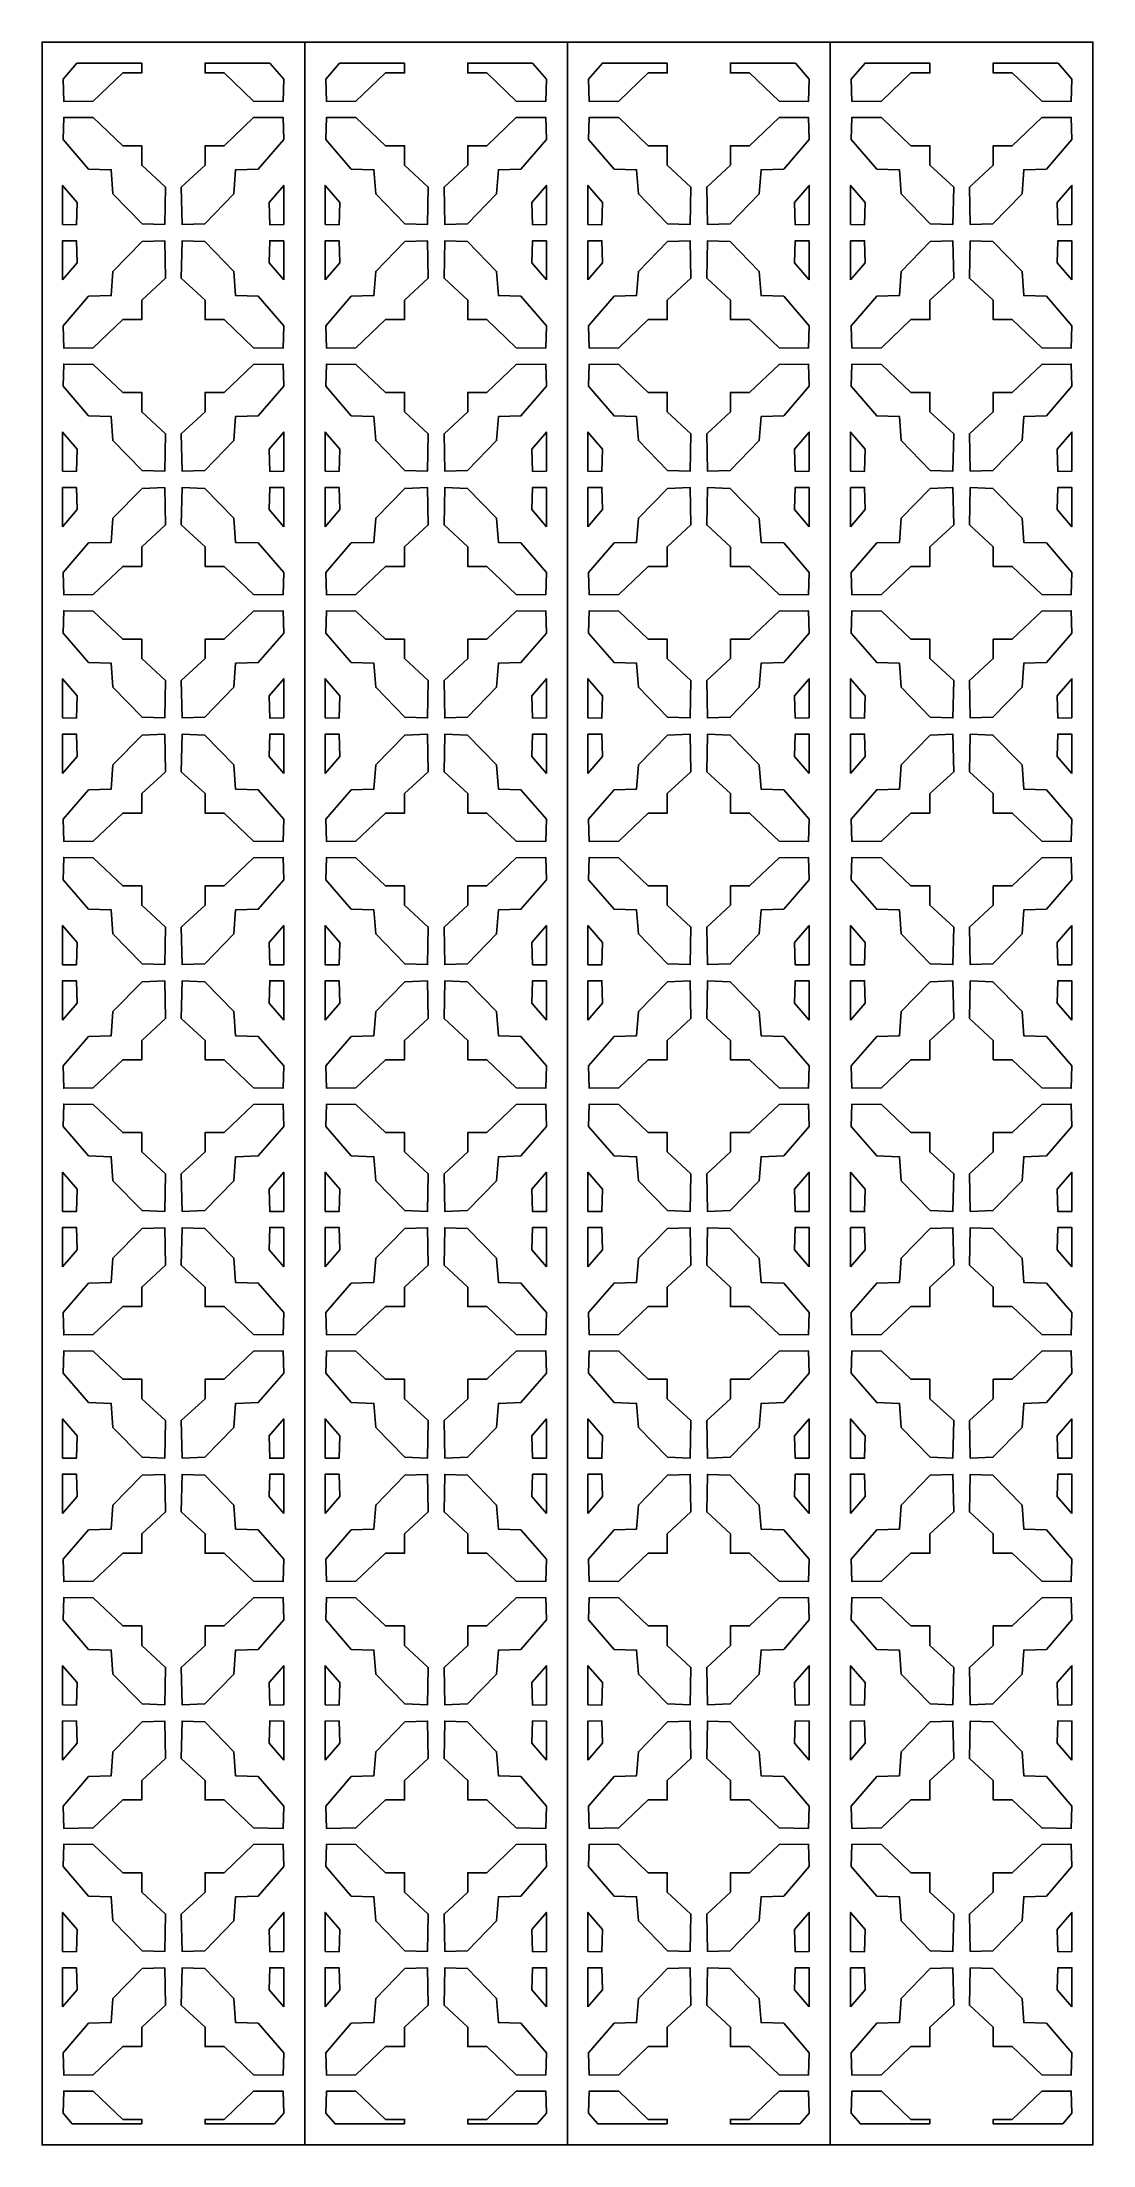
# Model space of a CAD drawing. Header units: millimetres. Extents: x -500 to 500, y -1000 to 1000.
import ezdxf

# ---------------------------------------------------------------- set-up
doc = ezdxf.new("R2010")
doc.units = ezdxf.units.MM
doc.layers.add('Image', color=70, linetype='Continuous')

msp = doc.modelspace()

# ---------------------------------------------------------------- linework, layer by layer
at = {"layer": 'Image'}
for points in [[(250, 1000), (-500, 1000), (-500, -1000), (500, -1000), (500, 1000)], [(-405.1, 980), (-405.1, 970.6), (-423.2, 970.6), (-451.3, 943.9), (-479.3, 943.6), (-480, 964.8), (-466.8, 980)], [(-283.2, 980), (-344.9, 980), (-344.9, 970.6), (-326.8, 970.6), (-298.7, 943.9), (-270.7, 943.6), (-270, 964.8)], [(-155.1, 980), (-155.1, 970.6), (-173.2, 970.6), (-201.3, 943.9), (-229.3, 943.6), (-230, 964.8), (-216.8, 980)], [(-33.2, 980), (-94.9, 980), (-94.9, 970.6), (-76.8, 970.6), (-48.7, 943.9), (-20.7, 943.6), (-20, 964.8)], [(94.9, 980), (94.9, 970.6), (76.8, 970.6), (48.7, 943.9), (20.7, 943.6), (20, 964.8), (33.2, 980)], [(216.8, 980), (155.1, 980), (155.1, 970.6), (173.2, 970.6), (201.3, 943.9), (229.3, 943.6), (230, 964.8)], [(344.9, 980), (344.9, 970.6), (326.8, 970.6), (298.7, 943.9), (270.7, 943.6), (270, 964.8), (283.2, 980)], [(466.8, 980), (405.1, 980), (405.1, 970.6), (423.2, 970.6), (451.3, 943.9), (479.3, 943.6), (480, 964.8)], [(-434.6, 878.5), (-434.2, 878.5), (-432.5, 855.6), (-404.8, 827.2), (-383.2, 826.5), (-382.5, 862.1), (-405.1, 882.9), (-405.1, 901.4), (-423.2, 901.4), (-451.3, 928.1), (-479.3, 928.4), (-480, 907.2), (-455.7, 879.2)], [(-315.4, 878.5), (-315.8, 878.5), (-317.5, 855.6), (-345.2, 827.2), (-366.8, 826.5), (-367.5, 862.1), (-344.9, 882.9), (-344.9, 901.4), (-326.8, 901.4), (-298.7, 928.1), (-270.7, 928.4), (-270, 907.2), (-294.3, 879.2)], [(-184.6, 878.5), (-184.2, 878.5), (-182.5, 855.6), (-154.8, 827.2), (-133.2, 826.5), (-132.5, 862.1), (-155.1, 882.9), (-155.1, 901.4), (-173.2, 901.4), (-201.3, 928.1), (-229.3, 928.4), (-230, 907.2), (-205.7, 879.2)], [(-65.4, 878.5), (-65.8, 878.5), (-67.5, 855.6), (-95.2, 827.2), (-116.8, 826.5), (-117.5, 862.1), (-94.9, 882.9), (-94.9, 901.4), (-76.8, 901.4), (-48.7, 928.1), (-20.7, 928.4), (-20, 907.2), (-44.3, 879.2)], [(65.4, 878.5), (65.8, 878.5), (67.5, 855.6), (95.2, 827.2), (116.8, 826.5), (117.5, 862.1), (94.9, 882.9), (94.9, 901.4), (76.8, 901.4), (48.7, 928.1), (20.7, 928.4), (20, 907.2), (44.3, 879.2)], [(184.6, 878.5), (184.2, 878.5), (182.5, 855.6), (154.8, 827.2), (133.2, 826.5), (132.5, 862.1), (155.1, 882.9), (155.1, 901.4), (173.2, 901.4), (201.3, 928.1), (229.3, 928.4), (230, 907.2), (205.7, 879.2)], [(315.4, 878.5), (315.8, 878.5), (317.5, 855.6), (345.2, 827.2), (366.8, 826.5), (367.5, 862.1), (344.9, 882.9), (344.9, 901.4), (326.8, 901.4), (298.7, 928.1), (270.7, 928.4), (270, 907.2), (294.3, 879.2)], [(434.6, 878.5), (434.2, 878.5), (432.5, 855.6), (404.8, 827.2), (383.2, 826.5), (382.5, 862.1), (405.1, 882.9), (405.1, 901.4), (423.2, 901.4), (451.3, 928.1), (479.3, 928.4), (480, 907.2), (455.7, 879.2)], [(-480.6, 826.4), (-467.3, 826.3), (-466.6, 847.5), (-480.6, 863.6)], [(-270, 826.4), (-283.3, 826.3), (-284, 847.5), (-270, 863.6)], [(-230.6, 826.4), (-217.3, 826.3), (-216.6, 847.5), (-230.6, 863.6)], [(-20, 826.4), (-33.3, 826.3), (-34, 847.5), (-20, 863.6)], [(19.4, 826.4), (32.7, 826.3), (33.4, 847.5), (19.4, 863.6)], [(230, 826.4), (216.7, 826.3), (216, 847.5), (230, 863.6)], [(269.4, 826.4), (282.7, 826.3), (283.4, 847.5), (269.4, 863.6)], [(480, 826.4), (466.7, 826.3), (466, 847.5), (480, 863.6)], [(-480.6, 773.7), (-480.6, 810.9), (-467.3, 811.1), (-466.6, 789.9)], [(-434.6, 758.9), (-434.2, 758.9), (-432.5, 781.8), (-404.8, 810.2), (-383.2, 810.9), (-382.5, 775.3), (-405.1, 754.4), (-405.1, 736), (-423.2, 736), (-451.3, 709.3), (-479.3, 708.9), (-480, 730.2), (-455.7, 758.2)], [(-315.4, 758.9), (-315.8, 758.9), (-317.5, 781.8), (-345.2, 810.2), (-366.8, 810.9), (-367.5, 775.3), (-344.9, 754.4), (-344.9, 736), (-326.8, 736), (-298.7, 709.3), (-270.7, 708.9), (-270, 730.2), (-294.3, 758.2)], [(-270, 773.7), (-270, 810.9), (-283.3, 811.1), (-284, 789.9)], [(-230.6, 773.7), (-230.6, 810.9), (-217.3, 811.1), (-216.6, 789.9)], [(-184.6, 758.9), (-184.2, 758.9), (-182.5, 781.8), (-154.8, 810.2), (-133.2, 810.9), (-132.5, 775.3), (-155.1, 754.4), (-155.1, 736), (-173.2, 736), (-201.3, 709.3), (-229.3, 708.9), (-230, 730.2), (-205.7, 758.2)], [(-65.4, 758.9), (-65.8, 758.9), (-67.5, 781.8), (-95.2, 810.2), (-116.8, 810.9), (-117.5, 775.3), (-94.9, 754.4), (-94.9, 736), (-76.8, 736), (-48.7, 709.3), (-20.7, 708.9), (-20, 730.2), (-44.3, 758.2)], [(-20, 773.7), (-20, 810.9), (-33.3, 811.1), (-34, 789.9)], [(19.4, 773.7), (19.4, 810.9), (32.7, 811.1), (33.4, 789.9)], [(65.4, 758.9), (65.8, 758.9), (67.5, 781.8), (95.2, 810.2), (116.8, 810.9), (117.5, 775.3), (94.9, 754.4), (94.9, 736), (76.8, 736), (48.7, 709.3), (20.7, 708.9), (20, 730.2), (44.3, 758.2)], [(184.6, 758.9), (184.2, 758.9), (182.5, 781.8), (154.8, 810.2), (133.2, 810.9), (132.5, 775.3), (155.1, 754.4), (155.1, 736), (173.2, 736), (201.3, 709.3), (229.3, 708.9), (230, 730.2), (205.7, 758.2)], [(230, 773.7), (230, 810.9), (216.7, 811.1), (216, 789.9)], [(269.4, 773.7), (269.4, 810.9), (282.7, 811.1), (283.4, 789.9)], [(315.4, 758.9), (315.8, 758.9), (317.5, 781.8), (345.2, 810.2), (366.8, 810.9), (367.5, 775.3), (344.9, 754.4), (344.9, 736), (326.8, 736), (298.7, 709.3), (270.7, 708.9), (270, 730.2), (294.3, 758.2)], [(434.6, 758.9), (434.2, 758.9), (432.5, 781.8), (404.8, 810.2), (383.2, 810.9), (382.5, 775.3), (405.1, 754.4), (405.1, 736), (423.2, 736), (451.3, 709.3), (479.3, 708.9), (480, 730.2), (455.7, 758.2)], [(480, 773.7), (480, 810.9), (466.7, 811.1), (466, 789.9)], [(-434.6, 643.9), (-434.2, 643.8), (-432.5, 620.9), (-404.8, 592.5), (-383.2, 591.9), (-382.5, 627.4), (-405.1, 648.3), (-405.1, 666.8), (-423.2, 666.8), (-451.3, 693.4), (-479.3, 693.8), (-480, 672.6), (-455.7, 644.5)], [(-315.4, 643.9), (-315.8, 643.8), (-317.5, 620.9), (-345.2, 592.5), (-366.8, 591.9), (-367.5, 627.4), (-344.9, 648.3), (-344.9, 666.8), (-326.8, 666.8), (-298.7, 693.4), (-270.7, 693.8), (-270, 672.6), (-294.3, 644.5)], [(-184.6, 643.9), (-184.2, 643.8), (-182.5, 620.9), (-154.8, 592.5), (-133.2, 591.9), (-132.5, 627.4), (-155.1, 648.3), (-155.1, 666.8), (-173.2, 666.8), (-201.3, 693.4), (-229.3, 693.8), (-230, 672.6), (-205.7, 644.5)], [(-65.4, 643.9), (-65.8, 643.8), (-67.5, 620.9), (-95.2, 592.5), (-116.8, 591.9), (-117.5, 627.4), (-94.9, 648.3), (-94.9, 666.8), (-76.8, 666.8), (-48.7, 693.4), (-20.7, 693.8), (-20, 672.6), (-44.3, 644.5)], [(65.4, 643.9), (65.8, 643.8), (67.5, 620.9), (95.2, 592.5), (116.8, 591.9), (117.5, 627.4), (94.9, 648.3), (94.9, 666.8), (76.8, 666.8), (48.7, 693.4), (20.7, 693.8), (20, 672.6), (44.3, 644.5)], [(184.6, 643.9), (184.2, 643.8), (182.5, 620.9), (154.8, 592.5), (133.2, 591.9), (132.5, 627.4), (155.1, 648.3), (155.1, 666.8), (173.2, 666.8), (201.3, 693.4), (229.3, 693.8), (230, 672.6), (205.7, 644.5)], [(315.4, 643.9), (315.8, 643.8), (317.5, 620.9), (345.2, 592.5), (366.8, 591.9), (367.5, 627.4), (344.9, 648.3), (344.9, 666.8), (326.8, 666.8), (298.7, 693.4), (270.7, 693.8), (270, 672.6), (294.3, 644.5)], [(434.6, 643.9), (434.2, 643.8), (432.5, 620.9), (404.8, 592.5), (383.2, 591.9), (382.5, 627.4), (405.1, 648.3), (405.1, 666.8), (423.2, 666.8), (451.3, 693.4), (479.3, 693.8), (480, 672.6), (455.7, 644.5)], [(-480.6, 591.8), (-467.3, 591.6), (-466.6, 612.8), (-480.6, 629)], [(-270, 591.8), (-283.3, 591.6), (-284, 612.8), (-270, 629)], [(-230.6, 591.8), (-217.3, 591.6), (-216.6, 612.8), (-230.6, 629)], [(-20, 591.8), (-33.3, 591.6), (-34, 612.8), (-20, 629)], [(19.4, 591.8), (32.7, 591.6), (33.4, 612.8), (19.4, 629)], [(230, 591.8), (216.7, 591.6), (216, 612.8), (230, 629)], [(269.4, 591.8), (282.7, 591.6), (283.4, 612.8), (269.4, 629)], [(480, 591.8), (466.7, 591.6), (466, 612.8), (480, 629)], [(-480.6, 539.1), (-480.6, 576.3), (-467.3, 576.5), (-466.6, 555.3)], [(-434.6, 524.2), (-434.2, 524.2), (-432.5, 547.2), (-404.8, 575.5), (-383.2, 576.2), (-382.5, 540.7), (-405.1, 519.8), (-405.1, 501.3), (-423.2, 501.3), (-451.3, 474.7), (-479.3, 474.3), (-480, 495.5), (-455.7, 523.6)], [(-315.4, 524.2), (-315.8, 524.2), (-317.5, 547.2), (-345.2, 575.5), (-366.8, 576.2), (-367.5, 540.7), (-344.9, 519.8), (-344.9, 501.3), (-326.8, 501.3), (-298.7, 474.7), (-270.7, 474.3), (-270, 495.5), (-294.3, 523.6)], [(-270, 539.1), (-270, 576.3), (-283.3, 576.5), (-284, 555.3)], [(-230.6, 539.1), (-230.6, 576.3), (-217.3, 576.5), (-216.6, 555.3)], [(-184.6, 524.2), (-184.2, 524.2), (-182.5, 547.2), (-154.8, 575.5), (-133.2, 576.2), (-132.5, 540.7), (-155.1, 519.8), (-155.1, 501.3), (-173.2, 501.3), (-201.3, 474.7), (-229.3, 474.3), (-230, 495.5), (-205.7, 523.6)], [(-65.4, 524.2), (-65.8, 524.2), (-67.5, 547.2), (-95.2, 575.5), (-116.8, 576.2), (-117.5, 540.7), (-94.9, 519.8), (-94.9, 501.3), (-76.8, 501.3), (-48.7, 474.7), (-20.7, 474.3), (-20, 495.5), (-44.3, 523.6)], [(-20, 539.1), (-20, 576.3), (-33.3, 576.5), (-34, 555.3)], [(19.4, 539.1), (19.4, 576.3), (32.7, 576.5), (33.4, 555.3)], [(65.4, 524.2), (65.8, 524.2), (67.5, 547.2), (95.2, 575.5), (116.8, 576.2), (117.5, 540.7), (94.9, 519.8), (94.9, 501.3), (76.8, 501.3), (48.7, 474.7), (20.7, 474.3), (20, 495.5), (44.3, 523.6)], [(184.6, 524.2), (184.2, 524.2), (182.5, 547.2), (154.8, 575.5), (133.2, 576.2), (132.5, 540.7), (155.1, 519.8), (155.1, 501.3), (173.2, 501.3), (201.3, 474.7), (229.3, 474.3), (230, 495.5), (205.7, 523.6)], [(230, 539.1), (230, 576.3), (216.7, 576.5), (216, 555.3)], [(269.4, 539.1), (269.4, 576.3), (282.7, 576.5), (283.4, 555.3)], [(315.4, 524.2), (315.8, 524.2), (317.5, 547.2), (345.2, 575.5), (366.8, 576.2), (367.5, 540.7), (344.9, 519.8), (344.9, 501.3), (326.8, 501.3), (298.7, 474.7), (270.7, 474.3), (270, 495.5), (294.3, 523.6)], [(434.6, 524.2), (434.2, 524.2), (432.5, 547.2), (404.8, 575.5), (383.2, 576.2), (382.5, 540.7), (405.1, 519.8), (405.1, 501.3), (423.2, 501.3), (451.3, 474.7), (479.3, 474.3), (480, 495.5), (455.7, 523.6)], [(480, 539.1), (480, 576.3), (466.7, 576.5), (466, 555.3)], [(-434.6, 409.2), (-434.2, 409.2), (-432.5, 386.3), (-404.8, 357.9), (-383.2, 357.2), (-382.5, 392.8), (-405.1, 413.7), (-405.1, 432.1), (-423.2, 432.1), (-451.3, 458.8), (-479.3, 459.1), (-480, 437.9), (-455.7, 409.9)], [(-315.4, 409.2), (-315.8, 409.2), (-317.5, 386.3), (-345.2, 357.9), (-366.8, 357.2), (-367.5, 392.8), (-344.9, 413.7), (-344.9, 432.1), (-326.8, 432.1), (-298.7, 458.8), (-270.7, 459.1), (-270, 437.9), (-294.3, 409.9)], [(-184.6, 409.2), (-184.2, 409.2), (-182.5, 386.3), (-154.8, 357.9), (-133.2, 357.2), (-132.5, 392.8), (-155.1, 413.7), (-155.1, 432.1), (-173.2, 432.1), (-201.3, 458.8), (-229.3, 459.1), (-230, 437.9), (-205.7, 409.9)], [(-65.4, 409.2), (-65.8, 409.2), (-67.5, 386.3), (-95.2, 357.9), (-116.8, 357.2), (-117.5, 392.8), (-94.9, 413.7), (-94.9, 432.1), (-76.8, 432.1), (-48.7, 458.8), (-20.7, 459.1), (-20, 437.9), (-44.3, 409.9)], [(65.4, 409.2), (65.8, 409.2), (67.5, 386.3), (95.2, 357.9), (116.8, 357.2), (117.5, 392.8), (94.9, 413.7), (94.9, 432.1), (76.8, 432.1), (48.7, 458.8), (20.7, 459.1), (20, 437.9), (44.3, 409.9)], [(184.6, 409.2), (184.2, 409.2), (182.5, 386.3), (154.8, 357.9), (133.2, 357.2), (132.5, 392.8), (155.1, 413.7), (155.1, 432.1), (173.2, 432.1), (201.3, 458.8), (229.3, 459.1), (230, 437.9), (205.7, 409.9)], [(315.4, 409.2), (315.8, 409.2), (317.5, 386.3), (345.2, 357.9), (366.8, 357.2), (367.5, 392.8), (344.9, 413.7), (344.9, 432.1), (326.8, 432.1), (298.7, 458.8), (270.7, 459.1), (270, 437.9), (294.3, 409.9)], [(434.6, 409.2), (434.2, 409.2), (432.5, 386.3), (404.8, 357.9), (383.2, 357.2), (382.5, 392.8), (405.1, 413.7), (405.1, 432.1), (423.2, 432.1), (451.3, 458.8), (479.3, 459.1), (480, 437.9), (455.7, 409.9)], [(-480.6, 357.2), (-467.3, 357), (-466.6, 378.2), (-480.6, 394.4)], [(-270, 357.2), (-283.3, 357), (-284, 378.2), (-270, 394.4)], [(-230.6, 357.2), (-217.3, 357), (-216.6, 378.2), (-230.6, 394.4)], [(-20, 357.2), (-33.3, 357), (-34, 378.2), (-20, 394.4)], [(19.4, 357.2), (32.7, 357), (33.4, 378.2), (19.4, 394.4)], [(230, 357.2), (216.7, 357), (216, 378.2), (230, 394.4)], [(269.4, 357.2), (282.7, 357), (283.4, 378.2), (269.4, 394.4)], [(480, 357.2), (466.7, 357), (466, 378.2), (480, 394.4)], [(-480.6, 304.5), (-480.6, 341.7), (-467.3, 341.8), (-466.6, 320.6)], [(-434.6, 289.6), (-434.2, 289.6), (-432.5, 312.5), (-404.8, 340.9), (-383.2, 341.6), (-382.5, 306), (-405.1, 285.2), (-405.1, 266.7), (-423.2, 266.7), (-451.3, 240), (-479.3, 239.7), (-480, 260.9), (-455.7, 288.9)], [(-315.4, 289.6), (-315.8, 289.6), (-317.5, 312.5), (-345.2, 340.9), (-366.8, 341.6), (-367.5, 306), (-344.9, 285.2), (-344.9, 266.7), (-326.8, 266.7), (-298.7, 240), (-270.7, 239.7), (-270, 260.9), (-294.3, 288.9)], [(-270, 304.5), (-270, 341.7), (-283.3, 341.8), (-284, 320.6)], [(-230.6, 304.5), (-230.6, 341.7), (-217.3, 341.8), (-216.6, 320.6)], [(-184.6, 289.6), (-184.2, 289.6), (-182.5, 312.5), (-154.8, 340.9), (-133.2, 341.6), (-132.5, 306), (-155.1, 285.2), (-155.1, 266.7), (-173.2, 266.7), (-201.3, 240), (-229.3, 239.7), (-230, 260.9), (-205.7, 288.9)], [(-65.4, 289.6), (-65.8, 289.6), (-67.5, 312.5), (-95.2, 340.9), (-116.8, 341.6), (-117.5, 306), (-94.9, 285.2), (-94.9, 266.7), (-76.8, 266.7), (-48.7, 240), (-20.7, 239.7), (-20, 260.9), (-44.3, 288.9)], [(-20, 304.5), (-20, 341.7), (-33.3, 341.8), (-34, 320.6)], [(19.4, 304.5), (19.4, 341.7), (32.7, 341.8), (33.4, 320.6)], [(65.4, 289.6), (65.8, 289.6), (67.5, 312.5), (95.2, 340.9), (116.8, 341.6), (117.5, 306), (94.9, 285.2), (94.9, 266.7), (76.8, 266.7), (48.7, 240), (20.7, 239.7), (20, 260.9), (44.3, 288.9)], [(184.6, 289.6), (184.2, 289.6), (182.5, 312.5), (154.8, 340.9), (133.2, 341.6), (132.5, 306), (155.1, 285.2), (155.1, 266.7), (173.2, 266.7), (201.3, 240), (229.3, 239.7), (230, 260.9), (205.7, 288.9)], [(230, 304.5), (230, 341.7), (216.7, 341.8), (216, 320.6)], [(269.4, 304.5), (269.4, 341.7), (282.7, 341.8), (283.4, 320.6)], [(315.4, 289.6), (315.8, 289.6), (317.5, 312.5), (345.2, 340.9), (366.8, 341.6), (367.5, 306), (344.9, 285.2), (344.9, 266.7), (326.8, 266.7), (298.7, 240), (270.7, 239.7), (270, 260.9), (294.3, 288.9)], [(434.6, 289.6), (434.2, 289.6), (432.5, 312.5), (404.8, 340.9), (383.2, 341.6), (382.5, 306), (405.1, 285.2), (405.1, 266.7), (423.2, 266.7), (451.3, 240), (479.3, 239.7), (480, 260.9), (455.7, 288.9)], [(480, 304.5), (480, 341.7), (466.7, 341.8), (466, 320.6)], [(-434.6, 174.6), (-434.2, 174.6), (-432.5, 151.7), (-404.8, 123.3), (-383.2, 122.6), (-382.5, 158.2), (-405.1, 179), (-405.1, 197.5), (-423.2, 197.5), (-451.3, 224.2), (-479.3, 224.5), (-480, 203.3), (-455.7, 175.3)], [(-315.4, 174.6), (-315.8, 174.6), (-317.5, 151.7), (-345.2, 123.3), (-366.8, 122.6), (-367.5, 158.2), (-344.9, 179), (-344.9, 197.5), (-326.8, 197.5), (-298.7, 224.2), (-270.7, 224.5), (-270, 203.3), (-294.3, 175.3)], [(-184.6, 174.6), (-184.2, 174.6), (-182.5, 151.7), (-154.8, 123.3), (-133.2, 122.6), (-132.5, 158.2), (-155.1, 179), (-155.1, 197.5), (-173.2, 197.5), (-201.3, 224.2), (-229.3, 224.5), (-230, 203.3), (-205.7, 175.3)], [(-65.4, 174.6), (-65.8, 174.6), (-67.5, 151.7), (-95.2, 123.3), (-116.8, 122.6), (-117.5, 158.2), (-94.9, 179), (-94.9, 197.5), (-76.8, 197.5), (-48.7, 224.2), (-20.7, 224.5), (-20, 203.3), (-44.3, 175.3)], [(65.4, 174.6), (65.8, 174.6), (67.5, 151.7), (95.2, 123.3), (116.8, 122.6), (117.5, 158.2), (94.9, 179), (94.9, 197.5), (76.8, 197.5), (48.7, 224.2), (20.7, 224.5), (20, 203.3), (44.3, 175.3)], [(184.6, 174.6), (184.2, 174.6), (182.5, 151.7), (154.8, 123.3), (133.2, 122.6), (132.5, 158.2), (155.1, 179), (155.1, 197.5), (173.2, 197.5), (201.3, 224.2), (229.3, 224.5), (230, 203.3), (205.7, 175.3)], [(315.4, 174.6), (315.8, 174.6), (317.5, 151.7), (345.2, 123.3), (366.8, 122.6), (367.5, 158.2), (344.9, 179), (344.9, 197.5), (326.8, 197.5), (298.7, 224.2), (270.7, 224.5), (270, 203.3), (294.3, 175.3)], [(434.6, 174.6), (434.2, 174.6), (432.5, 151.7), (404.8, 123.3), (383.2, 122.6), (382.5, 158.2), (405.1, 179), (405.1, 197.5), (423.2, 197.5), (451.3, 224.2), (479.3, 224.5), (480, 203.3), (455.7, 175.3)], [(-480.6, 122.5), (-467.3, 122.4), (-466.6, 143.6), (-480.6, 159.7)], [(-270, 122.5), (-283.3, 122.4), (-284, 143.6), (-270, 159.7)], [(-230.6, 122.5), (-217.3, 122.4), (-216.6, 143.6), (-230.6, 159.7)], [(-20, 122.5), (-33.3, 122.4), (-34, 143.6), (-20, 159.7)], [(19.4, 122.5), (32.7, 122.4), (33.4, 143.6), (19.4, 159.7)], [(230, 122.5), (216.7, 122.4), (216, 143.6), (230, 159.7)], [(269.4, 122.5), (282.7, 122.4), (283.4, 143.6), (269.4, 159.7)], [(480, 122.5), (466.7, 122.4), (466, 143.6), (480, 159.7)], [(-480.6, 69.8), (-480.6, 107), (-467.3, 107.2), (-466.6, 86)], [(-434.6, 55), (-434.2, 55), (-432.5, 77.9), (-404.8, 106.3), (-383.2, 107), (-382.5, 71.4), (-405.1, 50.5), (-405.1, 32.1), (-423.2, 32.1), (-451.3, 5.4), (-479.3, 5), (-480, 26.2), (-455.7, 54.3)], [(-315.4, 55), (-315.8, 55), (-317.5, 77.9), (-345.2, 106.3), (-366.8, 107), (-367.5, 71.4), (-344.9, 50.5), (-344.9, 32.1), (-326.8, 32.1), (-298.7, 5.4), (-270.7, 5), (-270, 26.2), (-294.3, 54.3)], [(-270, 69.8), (-270, 107), (-283.3, 107.2), (-284, 86)], [(-230.6, 69.8), (-230.6, 107), (-217.3, 107.2), (-216.6, 86)], [(-184.6, 55), (-184.2, 55), (-182.5, 77.9), (-154.8, 106.3), (-133.2, 107), (-132.5, 71.4), (-155.1, 50.5), (-155.1, 32.1), (-173.2, 32.1), (-201.3, 5.4), (-229.3, 5), (-230, 26.2), (-205.7, 54.3)], [(-65.4, 55), (-65.8, 55), (-67.5, 77.9), (-95.2, 106.3), (-116.8, 107), (-117.5, 71.4), (-94.9, 50.5), (-94.9, 32.1), (-76.8, 32.1), (-48.7, 5.4), (-20.7, 5), (-20, 26.2), (-44.3, 54.3)], [(-20, 69.8), (-20, 107), (-33.3, 107.2), (-34, 86)], [(19.4, 69.8), (19.4, 107), (32.7, 107.2), (33.4, 86)], [(65.4, 55), (65.8, 55), (67.5, 77.9), (95.2, 106.3), (116.8, 107), (117.5, 71.4), (94.9, 50.5), (94.9, 32.1), (76.8, 32.1), (48.7, 5.4), (20.7, 5), (20, 26.2), (44.3, 54.3)], [(184.6, 55), (184.2, 55), (182.5, 77.9), (154.8, 106.3), (133.2, 107), (132.5, 71.4), (155.1, 50.5), (155.1, 32.1), (173.2, 32.1), (201.3, 5.4), (229.3, 5), (230, 26.2), (205.7, 54.3)], [(230, 69.8), (230, 107), (216.7, 107.2), (216, 86)], [(269.4, 69.8), (269.4, 107), (282.7, 107.2), (283.4, 86)], [(315.4, 55), (315.8, 55), (317.5, 77.9), (345.2, 106.3), (366.8, 107), (367.5, 71.4), (344.9, 50.5), (344.9, 32.1), (326.8, 32.1), (298.7, 5.4), (270.7, 5), (270, 26.2), (294.3, 54.3)], [(434.6, 55), (434.2, 55), (432.5, 77.9), (404.8, 106.3), (383.2, 107), (382.5, 71.4), (405.1, 50.5), (405.1, 32.1), (423.2, 32.1), (451.3, 5.4), (479.3, 5), (480, 26.2), (455.7, 54.3)], [(480, 69.8), (480, 107), (466.7, 107.2), (466, 86)], [(-434.6, -60.1), (-434.2, -60.1), (-432.5, -83), (-404.8, -111.4), (-383.2, -112.1), (-382.5, -76.5), (-405.1, -55.6), (-405.1, -37.1), (-423.2, -37.1), (-451.3, -10.5), (-479.3, -10.1), (-480, -31.3), (-455.7, -59.4)], [(-315.4, -60.1), (-315.8, -60.1), (-317.5, -83), (-345.2, -111.4), (-366.8, -112.1), (-367.5, -76.5), (-344.9, -55.6), (-344.9, -37.1), (-326.8, -37.1), (-298.7, -10.5), (-270.7, -10.1), (-270, -31.3), (-294.3, -59.4)], [(-184.6, -60.1), (-184.2, -60.1), (-182.5, -83), (-154.8, -111.4), (-133.2, -112.1), (-132.5, -76.5), (-155.1, -55.6), (-155.1, -37.1), (-173.2, -37.1), (-201.3, -10.5), (-229.3, -10.1), (-230, -31.3), (-205.7, -59.4)], [(-65.4, -60.1), (-65.8, -60.1), (-67.5, -83), (-95.2, -111.4), (-116.8, -112.1), (-117.5, -76.5), (-94.9, -55.6), (-94.9, -37.1), (-76.8, -37.1), (-48.7, -10.5), (-20.7, -10.1), (-20, -31.3), (-44.3, -59.4)], [(65.4, -60.1), (65.8, -60.1), (67.5, -83), (95.2, -111.4), (116.8, -112.1), (117.5, -76.5), (94.9, -55.6), (94.9, -37.1), (76.8, -37.1), (48.7, -10.5), (20.7, -10.1), (20, -31.3), (44.3, -59.4)], [(184.6, -60.1), (184.2, -60.1), (182.5, -83), (154.8, -111.4), (133.2, -112.1), (132.5, -76.5), (155.1, -55.6), (155.1, -37.1), (173.2, -37.1), (201.3, -10.5), (229.3, -10.1), (230, -31.3), (205.7, -59.4)], [(315.4, -60.1), (315.8, -60.1), (317.5, -83), (345.2, -111.4), (366.8, -112.1), (367.5, -76.5), (344.9, -55.6), (344.9, -37.1), (326.8, -37.1), (298.7, -10.5), (270.7, -10.1), (270, -31.3), (294.3, -59.4)], [(434.6, -60.1), (434.2, -60.1), (432.5, -83), (404.8, -111.4), (383.2, -112.1), (382.5, -76.5), (405.1, -55.6), (405.1, -37.1), (423.2, -37.1), (451.3, -10.5), (479.3, -10.1), (480, -31.3), (455.7, -59.4)], [(-480.6, -112.1), (-467.3, -112.3), (-466.6, -91.1), (-480.6, -74.9)], [(-270, -112.1), (-283.3, -112.3), (-284, -91.1), (-270, -74.9)], [(-230.6, -112.1), (-217.3, -112.3), (-216.6, -91.1), (-230.6, -74.9)], [(-20, -112.1), (-33.3, -112.3), (-34, -91.1), (-20, -74.9)], [(19.4, -112.1), (32.7, -112.3), (33.4, -91.1), (19.4, -74.9)], [(230, -112.1), (216.7, -112.3), (216, -91.1), (230, -74.9)], [(269.4, -112.1), (282.7, -112.3), (283.4, -91.1), (269.4, -74.9)], [(480, -112.1), (466.7, -112.3), (466, -91.1), (480, -74.9)], [(-480.6, -164.8), (-480.6, -127.6), (-467.3, -127.4), (-466.6, -148.7)], [(-434.6, -179.7), (-434.2, -179.7), (-432.5, -156.7), (-404.8, -128.4), (-383.2, -127.7), (-382.5, -163.2), (-405.1, -184.1), (-405.1, -202.6), (-423.2, -202.6), (-451.3, -229.3), (-479.3, -229.6), (-480, -208.4), (-455.7, -180.3)], [(-315.4, -179.7), (-315.8, -179.7), (-317.5, -156.7), (-345.2, -128.4), (-366.8, -127.7), (-367.5, -163.2), (-344.9, -184.1), (-344.9, -202.6), (-326.8, -202.6), (-298.7, -229.3), (-270.7, -229.6), (-270, -208.4), (-294.3, -180.3)], [(-270, -164.8), (-270, -127.6), (-283.3, -127.4), (-284, -148.7)], [(-230.6, -164.8), (-230.6, -127.6), (-217.3, -127.4), (-216.6, -148.7)], [(-184.6, -179.7), (-184.2, -179.7), (-182.5, -156.7), (-154.8, -128.4), (-133.2, -127.7), (-132.5, -163.2), (-155.1, -184.1), (-155.1, -202.6), (-173.2, -202.6), (-201.3, -229.3), (-229.3, -229.6), (-230, -208.4), (-205.7, -180.3)], [(-65.4, -179.7), (-65.8, -179.7), (-67.5, -156.7), (-95.2, -128.4), (-116.8, -127.7), (-117.5, -163.2), (-94.9, -184.1), (-94.9, -202.6), (-76.8, -202.6), (-48.7, -229.3), (-20.7, -229.6), (-20, -208.4), (-44.3, -180.3)], [(-20, -164.8), (-20, -127.6), (-33.3, -127.4), (-34, -148.7)], [(19.4, -164.8), (19.4, -127.6), (32.7, -127.4), (33.4, -148.7)], [(65.4, -179.7), (65.8, -179.7), (67.5, -156.7), (95.2, -128.4), (116.8, -127.7), (117.5, -163.2), (94.9, -184.1), (94.9, -202.6), (76.8, -202.6), (48.7, -229.3), (20.7, -229.6), (20, -208.4), (44.3, -180.3)], [(184.6, -179.7), (184.2, -179.7), (182.5, -156.7), (154.8, -128.4), (133.2, -127.7), (132.5, -163.2), (155.1, -184.1), (155.1, -202.6), (173.2, -202.6), (201.3, -229.3), (229.3, -229.6), (230, -208.4), (205.7, -180.3)], [(230, -164.8), (230, -127.6), (216.7, -127.4), (216, -148.7)], [(269.4, -164.8), (269.4, -127.6), (282.7, -127.4), (283.4, -148.7)], [(315.4, -179.7), (315.8, -179.7), (317.5, -156.7), (345.2, -128.4), (366.8, -127.7), (367.5, -163.2), (344.9, -184.1), (344.9, -202.6), (326.8, -202.6), (298.7, -229.3), (270.7, -229.6), (270, -208.4), (294.3, -180.3)], [(434.6, -179.7), (434.2, -179.7), (432.5, -156.7), (404.8, -128.4), (383.2, -127.7), (382.5, -163.2), (405.1, -184.1), (405.1, -202.6), (423.2, -202.6), (451.3, -229.3), (479.3, -229.6), (480, -208.4), (455.7, -180.3)], [(480, -164.8), (480, -127.6), (466.7, -127.4), (466, -148.7)], [(-434.6, -294.7), (-434.2, -294.7), (-432.5, -317.6), (-404.8, -346), (-383.2, -346.7), (-382.5, -311.1), (-405.1, -290.3), (-405.1, -271.8), (-423.2, -271.8), (-451.3, -245.1), (-479.3, -244.8), (-480, -266), (-455.7, -294)], [(-315.4, -294.7), (-315.8, -294.7), (-317.5, -317.6), (-345.2, -346), (-366.8, -346.7), (-367.5, -311.1), (-344.9, -290.3), (-344.9, -271.8), (-326.8, -271.8), (-298.7, -245.1), (-270.7, -244.8), (-270, -266), (-294.3, -294)], [(-184.6, -294.7), (-184.2, -294.7), (-182.5, -317.6), (-154.8, -346), (-133.2, -346.7), (-132.5, -311.1), (-155.1, -290.3), (-155.1, -271.8), (-173.2, -271.8), (-201.3, -245.1), (-229.3, -244.8), (-230, -266), (-205.7, -294)], [(-65.4, -294.7), (-65.8, -294.7), (-67.5, -317.6), (-95.2, -346), (-116.8, -346.7), (-117.5, -311.1), (-94.9, -290.3), (-94.9, -271.8), (-76.8, -271.8), (-48.7, -245.1), (-20.7, -244.8), (-20, -266), (-44.3, -294)], [(65.4, -294.7), (65.8, -294.7), (67.5, -317.6), (95.2, -346), (116.8, -346.7), (117.5, -311.1), (94.9, -290.3), (94.9, -271.8), (76.8, -271.8), (48.7, -245.1), (20.7, -244.8), (20, -266), (44.3, -294)], [(184.6, -294.7), (184.2, -294.7), (182.5, -317.6), (154.8, -346), (133.2, -346.7), (132.5, -311.1), (155.1, -290.3), (155.1, -271.8), (173.2, -271.8), (201.3, -245.1), (229.3, -244.8), (230, -266), (205.7, -294)], [(315.4, -294.7), (315.8, -294.7), (317.5, -317.6), (345.2, -346), (366.8, -346.7), (367.5, -311.1), (344.9, -290.3), (344.9, -271.8), (326.8, -271.8), (298.7, -245.1), (270.7, -244.8), (270, -266), (294.3, -294)], [(434.6, -294.7), (434.2, -294.7), (432.5, -317.6), (404.8, -346), (383.2, -346.7), (382.5, -311.1), (405.1, -290.3), (405.1, -271.8), (423.2, -271.8), (451.3, -245.1), (479.3, -244.8), (480, -266), (455.7, -294)], [(-480.6, -346.8), (-467.3, -346.9), (-466.6, -325.7), (-480.6, -309.5)], [(-270, -346.8), (-283.3, -346.9), (-284, -325.7), (-270, -309.5)], [(-230.6, -346.8), (-217.3, -346.9), (-216.6, -325.7), (-230.6, -309.5)], [(-20, -346.8), (-33.3, -346.9), (-34, -325.7), (-20, -309.5)], [(19.4, -346.8), (32.7, -346.9), (33.4, -325.7), (19.4, -309.5)], [(230, -346.8), (216.7, -346.9), (216, -325.7), (230, -309.5)], [(269.4, -346.8), (282.7, -346.9), (283.4, -325.7), (269.4, -309.5)], [(480, -346.8), (466.7, -346.9), (466, -325.7), (480, -309.5)], [(-480.6, -399.5), (-480.6, -362.2), (-467.3, -362.1), (-466.6, -383.3)], [(-434.6, -414.3), (-434.2, -414.3), (-432.5, -391.4), (-404.8, -363), (-383.2, -362.3), (-382.5, -397.9), (-405.1, -418.7), (-405.1, -437.2), (-423.2, -437.2), (-451.3, -463.9), (-479.3, -464.2), (-480, -443), (-455.7, -415)], [(-315.4, -414.3), (-315.8, -414.3), (-317.5, -391.4), (-345.2, -363), (-366.8, -362.3), (-367.5, -397.9), (-344.9, -418.7), (-344.9, -437.2), (-326.8, -437.2), (-298.7, -463.9), (-270.7, -464.2), (-270, -443), (-294.3, -415)], [(-270, -399.5), (-270, -362.2), (-283.3, -362.1), (-284, -383.3)], [(-230.6, -399.5), (-230.6, -362.2), (-217.3, -362.1), (-216.6, -383.3)], [(-184.6, -414.3), (-184.2, -414.3), (-182.5, -391.4), (-154.8, -363), (-133.2, -362.3), (-132.5, -397.9), (-155.1, -418.7), (-155.1, -437.2), (-173.2, -437.2), (-201.3, -463.9), (-229.3, -464.2), (-230, -443), (-205.7, -415)], [(-65.4, -414.3), (-65.8, -414.3), (-67.5, -391.4), (-95.2, -363), (-116.8, -362.3), (-117.5, -397.9), (-94.9, -418.7), (-94.9, -437.2), (-76.8, -437.2), (-48.7, -463.9), (-20.7, -464.2), (-20, -443), (-44.3, -415)], [(-20, -399.5), (-20, -362.2), (-33.3, -362.1), (-34, -383.3)], [(19.4, -399.5), (19.4, -362.2), (32.7, -362.1), (33.4, -383.3)], [(65.4, -414.3), (65.8, -414.3), (67.5, -391.4), (95.2, -363), (116.8, -362.3), (117.5, -397.9), (94.9, -418.7), (94.9, -437.2), (76.8, -437.2), (48.7, -463.9), (20.7, -464.2), (20, -443), (44.3, -415)], [(184.6, -414.3), (184.2, -414.3), (182.5, -391.4), (154.8, -363), (133.2, -362.3), (132.5, -397.9), (155.1, -418.7), (155.1, -437.2), (173.2, -437.2), (201.3, -463.9), (229.3, -464.2), (230, -443), (205.7, -415)], [(230, -399.5), (230, -362.2), (216.7, -362.1), (216, -383.3)], [(269.4, -399.5), (269.4, -362.2), (282.7, -362.1), (283.4, -383.3)], [(315.4, -414.3), (315.8, -414.3), (317.5, -391.4), (345.2, -363), (366.8, -362.3), (367.5, -397.9), (344.9, -418.7), (344.9, -437.2), (326.8, -437.2), (298.7, -463.9), (270.7, -464.2), (270, -443), (294.3, -415)], [(434.6, -414.3), (434.2, -414.3), (432.5, -391.4), (404.8, -363), (383.2, -362.3), (382.5, -397.9), (405.1, -418.7), (405.1, -437.2), (423.2, -437.2), (451.3, -463.9), (479.3, -464.2), (480, -443), (455.7, -415)], [(480, -399.5), (480, -362.2), (466.7, -362.1), (466, -383.3)], [(-434.6, -529.3), (-434.2, -529.3), (-432.5, -552.3), (-404.8, -580.6), (-383.2, -581.3), (-382.5, -545.8), (-405.1, -524.9), (-405.1, -506.4), (-423.2, -506.4), (-451.3, -479.7), (-479.3, -479.4), (-480, -500.6), (-455.7, -528.7)], [(-315.4, -529.3), (-315.8, -529.3), (-317.5, -552.3), (-345.2, -580.6), (-366.8, -581.3), (-367.5, -545.8), (-344.9, -524.9), (-344.9, -506.4), (-326.8, -506.4), (-298.7, -479.7), (-270.7, -479.4), (-270, -500.6), (-294.3, -528.7)], [(-184.6, -529.3), (-184.2, -529.3), (-182.5, -552.3), (-154.8, -580.6), (-133.2, -581.3), (-132.5, -545.8), (-155.1, -524.9), (-155.1, -506.4), (-173.2, -506.4), (-201.3, -479.7), (-229.3, -479.4), (-230, -500.6), (-205.7, -528.7)], [(-65.4, -529.3), (-65.8, -529.3), (-67.5, -552.3), (-95.2, -580.6), (-116.8, -581.3), (-117.5, -545.8), (-94.9, -524.9), (-94.9, -506.4), (-76.8, -506.4), (-48.7, -479.7), (-20.7, -479.4), (-20, -500.6), (-44.3, -528.7)], [(65.4, -529.3), (65.8, -529.3), (67.5, -552.3), (95.2, -580.6), (116.8, -581.3), (117.5, -545.8), (94.9, -524.9), (94.9, -506.4), (76.8, -506.4), (48.7, -479.7), (20.7, -479.4), (20, -500.6), (44.3, -528.7)], [(184.6, -529.3), (184.2, -529.3), (182.5, -552.3), (154.8, -580.6), (133.2, -581.3), (132.5, -545.8), (155.1, -524.9), (155.1, -506.4), (173.2, -506.4), (201.3, -479.7), (229.3, -479.4), (230, -500.6), (205.7, -528.7)], [(315.4, -529.3), (315.8, -529.3), (317.5, -552.3), (345.2, -580.6), (366.8, -581.3), (367.5, -545.8), (344.9, -524.9), (344.9, -506.4), (326.8, -506.4), (298.7, -479.7), (270.7, -479.4), (270, -500.6), (294.3, -528.7)], [(434.6, -529.3), (434.2, -529.3), (432.5, -552.3), (404.8, -580.6), (383.2, -581.3), (382.5, -545.8), (405.1, -524.9), (405.1, -506.4), (423.2, -506.4), (451.3, -479.7), (479.3, -479.4), (480, -500.6), (455.7, -528.7)], [(-480.6, -581.4), (-467.3, -581.6), (-466.6, -560.3), (-480.6, -544.2)], [(-270, -581.4), (-283.3, -581.6), (-284, -560.3), (-270, -544.2)], [(-230.6, -581.4), (-217.3, -581.6), (-216.6, -560.3), (-230.6, -544.2)], [(-20, -581.4), (-33.3, -581.6), (-34, -560.3), (-20, -544.2)], [(19.4, -581.4), (32.7, -581.6), (33.4, -560.3), (19.4, -544.2)], [(230, -581.4), (216.7, -581.6), (216, -560.3), (230, -544.2)], [(269.4, -581.4), (282.7, -581.6), (283.4, -560.3), (269.4, -544.2)], [(480, -581.4), (466.7, -581.6), (466, -560.3), (480, -544.2)], [(-480.6, -634.1), (-480.6, -596.9), (-467.3, -596.7), (-466.6, -617.9)], [(-434.6, -648.9), (-434.2, -648.9), (-432.5, -626), (-404.8, -597.6), (-383.2, -596.9), (-382.5, -632.5), (-405.1, -653.4), (-405.1, -671.9), (-423.2, -671.9), (-451.3, -698.5), (-479.3, -698.9), (-480, -677.7), (-455.7, -649.6)], [(-315.4, -648.9), (-315.8, -648.9), (-317.5, -626), (-345.2, -597.6), (-366.8, -596.9), (-367.5, -632.5), (-344.9, -653.4), (-344.9, -671.9), (-326.8, -671.9), (-298.7, -698.5), (-270.7, -698.9), (-270, -677.7), (-294.3, -649.6)], [(-270, -634.1), (-270, -596.9), (-283.3, -596.7), (-284, -617.9)], [(-230.6, -634.1), (-230.6, -596.9), (-217.3, -596.7), (-216.6, -617.9)], [(-184.6, -648.9), (-184.2, -648.9), (-182.5, -626), (-154.8, -597.6), (-133.2, -596.9), (-132.5, -632.5), (-155.1, -653.4), (-155.1, -671.9), (-173.2, -671.9), (-201.3, -698.5), (-229.3, -698.9), (-230, -677.7), (-205.7, -649.6)], [(-65.4, -648.9), (-65.8, -648.9), (-67.5, -626), (-95.2, -597.6), (-116.8, -596.9), (-117.5, -632.5), (-94.9, -653.4), (-94.9, -671.9), (-76.8, -671.9), (-48.7, -698.5), (-20.7, -698.9), (-20, -677.7), (-44.3, -649.6)], [(-20, -634.1), (-20, -596.9), (-33.3, -596.7), (-34, -617.9)], [(19.4, -634.1), (19.4, -596.9), (32.7, -596.7), (33.4, -617.9)], [(65.4, -648.9), (65.8, -648.9), (67.5, -626), (95.2, -597.6), (116.8, -596.9), (117.5, -632.5), (94.9, -653.4), (94.9, -671.9), (76.8, -671.9), (48.7, -698.5), (20.7, -698.9), (20, -677.7), (44.3, -649.6)], [(184.6, -648.9), (184.2, -648.9), (182.5, -626), (154.8, -597.6), (133.2, -596.9), (132.5, -632.5), (155.1, -653.4), (155.1, -671.9), (173.2, -671.9), (201.3, -698.5), (229.3, -698.9), (230, -677.7), (205.7, -649.6)], [(230, -634.1), (230, -596.9), (216.7, -596.7), (216, -617.9)], [(269.4, -634.1), (269.4, -596.9), (282.7, -596.7), (283.4, -617.9)], [(315.4, -648.9), (315.8, -648.9), (317.5, -626), (345.2, -597.6), (366.8, -596.9), (367.5, -632.5), (344.9, -653.4), (344.9, -671.9), (326.8, -671.9), (298.7, -698.5), (270.7, -698.9), (270, -677.7), (294.3, -649.6)], [(434.6, -648.9), (434.2, -648.9), (432.5, -626), (404.8, -597.6), (383.2, -596.9), (382.5, -632.5), (405.1, -653.4), (405.1, -671.9), (423.2, -671.9), (451.3, -698.5), (479.3, -698.9), (480, -677.7), (455.7, -649.6)], [(480, -634.1), (480, -596.9), (466.7, -596.7), (466, -617.9)], [(-434.6, -764), (-434.2, -764), (-432.5, -786.9), (-404.8, -815.3), (-383.2, -816), (-382.5, -780.4), (-405.1, -759.5), (-405.1, -741.1), (-423.2, -741.1), (-451.3, -714.4), (-479.3, -714), (-480, -735.2), (-455.7, -763.3)], [(-315.4, -764), (-315.8, -764), (-317.5, -786.9), (-345.2, -815.3), (-366.8, -816), (-367.5, -780.4), (-344.9, -759.5), (-344.9, -741.1), (-326.8, -741.1), (-298.7, -714.4), (-270.7, -714), (-270, -735.2), (-294.3, -763.3)], [(-184.6, -764), (-184.2, -764), (-182.5, -786.9), (-154.8, -815.3), (-133.2, -816), (-132.5, -780.4), (-155.1, -759.5), (-155.1, -741.1), (-173.2, -741.1), (-201.3, -714.4), (-229.3, -714), (-230, -735.2), (-205.7, -763.3)], [(-65.4, -764), (-65.8, -764), (-67.5, -786.9), (-95.2, -815.3), (-116.8, -816), (-117.5, -780.4), (-94.9, -759.5), (-94.9, -741.1), (-76.8, -741.1), (-48.7, -714.4), (-20.7, -714), (-20, -735.2), (-44.3, -763.3)], [(65.4, -764), (65.8, -764), (67.5, -786.9), (95.2, -815.3), (116.8, -816), (117.5, -780.4), (94.9, -759.5), (94.9, -741.1), (76.8, -741.1), (48.7, -714.4), (20.7, -714), (20, -735.2), (44.3, -763.3)], [(184.6, -764), (184.2, -764), (182.5, -786.9), (154.8, -815.3), (133.2, -816), (132.5, -780.4), (155.1, -759.5), (155.1, -741.1), (173.2, -741.1), (201.3, -714.4), (229.3, -714), (230, -735.2), (205.7, -763.3)], [(315.4, -764), (315.8, -764), (317.5, -786.9), (345.2, -815.3), (366.8, -816), (367.5, -780.4), (344.9, -759.5), (344.9, -741.1), (326.8, -741.1), (298.7, -714.4), (270.7, -714), (270, -735.2), (294.3, -763.3)], [(434.6, -764), (434.2, -764), (432.5, -786.9), (404.8, -815.3), (383.2, -816), (382.5, -780.4), (405.1, -759.5), (405.1, -741.1), (423.2, -741.1), (451.3, -714.4), (479.3, -714), (480, -735.2), (455.7, -763.3)], [(-480.6, -816), (-467.3, -816.2), (-466.6, -795), (-480.6, -778.8)], [(-270, -816), (-283.3, -816.2), (-284, -795), (-270, -778.8)], [(-230.6, -816), (-217.3, -816.2), (-216.6, -795), (-230.6, -778.8)], [(-20, -816), (-33.3, -816.2), (-34, -795), (-20, -778.8)], [(19.4, -816), (32.7, -816.2), (33.4, -795), (19.4, -778.8)], [(230, -816), (216.7, -816.2), (216, -795), (230, -778.8)], [(269.4, -816), (282.7, -816.2), (283.4, -795), (269.4, -778.8)], [(480, -816), (466.7, -816.2), (466, -795), (480, -778.8)], [(-480.6, -868.7), (-480.6, -831.5), (-467.3, -831.4), (-466.6, -852.6)], [(-434.6, -883.6), (-434.2, -883.6), (-432.5, -860.7), (-404.8, -832.3), (-383.2, -831.6), (-382.5, -867.2), (-405.1, -888), (-405.1, -906.5), (-423.2, -906.5), (-451.3, -933.2), (-479.3, -933.5), (-480, -912.3), (-455.7, -884.3)], [(-315.4, -883.6), (-315.8, -883.6), (-317.5, -860.7), (-345.2, -832.3), (-366.8, -831.6), (-367.5, -867.2), (-344.9, -888), (-344.9, -906.5), (-326.8, -906.5), (-298.7, -933.2), (-270.7, -933.5), (-270, -912.3), (-294.3, -884.3)], [(-270, -868.7), (-270, -831.5), (-283.3, -831.4), (-284, -852.6)], [(-230.6, -868.7), (-230.6, -831.5), (-217.3, -831.4), (-216.6, -852.6)], [(-184.6, -883.6), (-184.2, -883.6), (-182.5, -860.7), (-154.8, -832.3), (-133.2, -831.6), (-132.5, -867.2), (-155.1, -888), (-155.1, -906.5), (-173.2, -906.5), (-201.3, -933.2), (-229.3, -933.5), (-230, -912.3), (-205.7, -884.3)], [(-65.4, -883.6), (-65.8, -883.6), (-67.5, -860.7), (-95.2, -832.3), (-116.8, -831.6), (-117.5, -867.2), (-94.9, -888), (-94.9, -906.5), (-76.8, -906.5), (-48.7, -933.2), (-20.7, -933.5), (-20, -912.3), (-44.3, -884.3)], [(-20, -868.7), (-20, -831.5), (-33.3, -831.4), (-34, -852.6)], [(19.4, -868.7), (19.4, -831.5), (32.7, -831.4), (33.4, -852.6)], [(65.4, -883.6), (65.8, -883.6), (67.5, -860.7), (95.2, -832.3), (116.8, -831.6), (117.5, -867.2), (94.9, -888), (94.9, -906.5), (76.8, -906.5), (48.7, -933.2), (20.7, -933.5), (20, -912.3), (44.3, -884.3)], [(184.6, -883.6), (184.2, -883.6), (182.5, -860.7), (154.8, -832.3), (133.2, -831.6), (132.5, -867.2), (155.1, -888), (155.1, -906.5), (173.2, -906.5), (201.3, -933.2), (229.3, -933.5), (230, -912.3), (205.7, -884.3)], [(230, -868.7), (230, -831.5), (216.7, -831.4), (216, -852.6)], [(269.4, -868.7), (269.4, -831.5), (282.7, -831.4), (283.4, -852.6)], [(315.4, -883.6), (315.8, -883.6), (317.5, -860.7), (345.2, -832.3), (366.8, -831.6), (367.5, -867.2), (344.9, -888), (344.9, -906.5), (326.8, -906.5), (298.7, -933.2), (270.7, -933.5), (270, -912.3), (294.3, -884.3)], [(434.6, -883.6), (434.2, -883.6), (432.5, -860.7), (404.8, -832.3), (383.2, -831.6), (382.5, -867.2), (405.1, -888), (405.1, -906.5), (423.2, -906.5), (451.3, -933.2), (479.3, -933.5), (480, -912.3), (455.7, -884.3)], [(480, -868.7), (480, -831.5), (466.7, -831.4), (466, -852.6)], [(-405.1, -980), (-405.1, -975.7), (-423.2, -975.7), (-451.3, -949), (-479.3, -948.7), (-480, -969.9), (-471.2, -980)], [(-278.8, -980), (-344.9, -980), (-344.9, -975.7), (-326.8, -975.7), (-298.7, -949), (-270.7, -948.7), (-270, -969.9)], [(-155.1, -980), (-155.1, -975.7), (-173.2, -975.7), (-201.3, -949), (-229.3, -948.7), (-230, -969.9), (-221.2, -980)], [(-28.8, -980), (-94.9, -980), (-94.9, -975.7), (-76.8, -975.7), (-48.7, -949), (-20.7, -948.7), (-20, -969.9)], [(94.9, -980), (94.9, -975.7), (76.8, -975.7), (48.7, -949), (20.7, -948.7), (20, -969.9), (28.8, -980)], [(221.2, -980), (155.1, -980), (155.1, -975.7), (173.2, -975.7), (201.3, -949), (229.3, -948.7), (230, -969.9)], [(344.9, -980), (344.9, -975.7), (326.8, -975.7), (298.7, -949), (270.7, -948.7), (270, -969.9), (278.8, -980)], [(471.2, -980), (405.1, -980), (405.1, -975.7), (423.2, -975.7), (451.3, -949), (479.3, -948.7), (480, -969.9)]]:
    msp.add_lwpolyline(points, close=True, dxfattribs=at)
for points in [[(-250, 1000), (-250, -1000)], [(0, 1000), (0, -1000)], [(250, 1000), (250, -1000)]]:
    msp.add_lwpolyline(points, dxfattribs=at)

doc.saveas('drawing.dxf')
